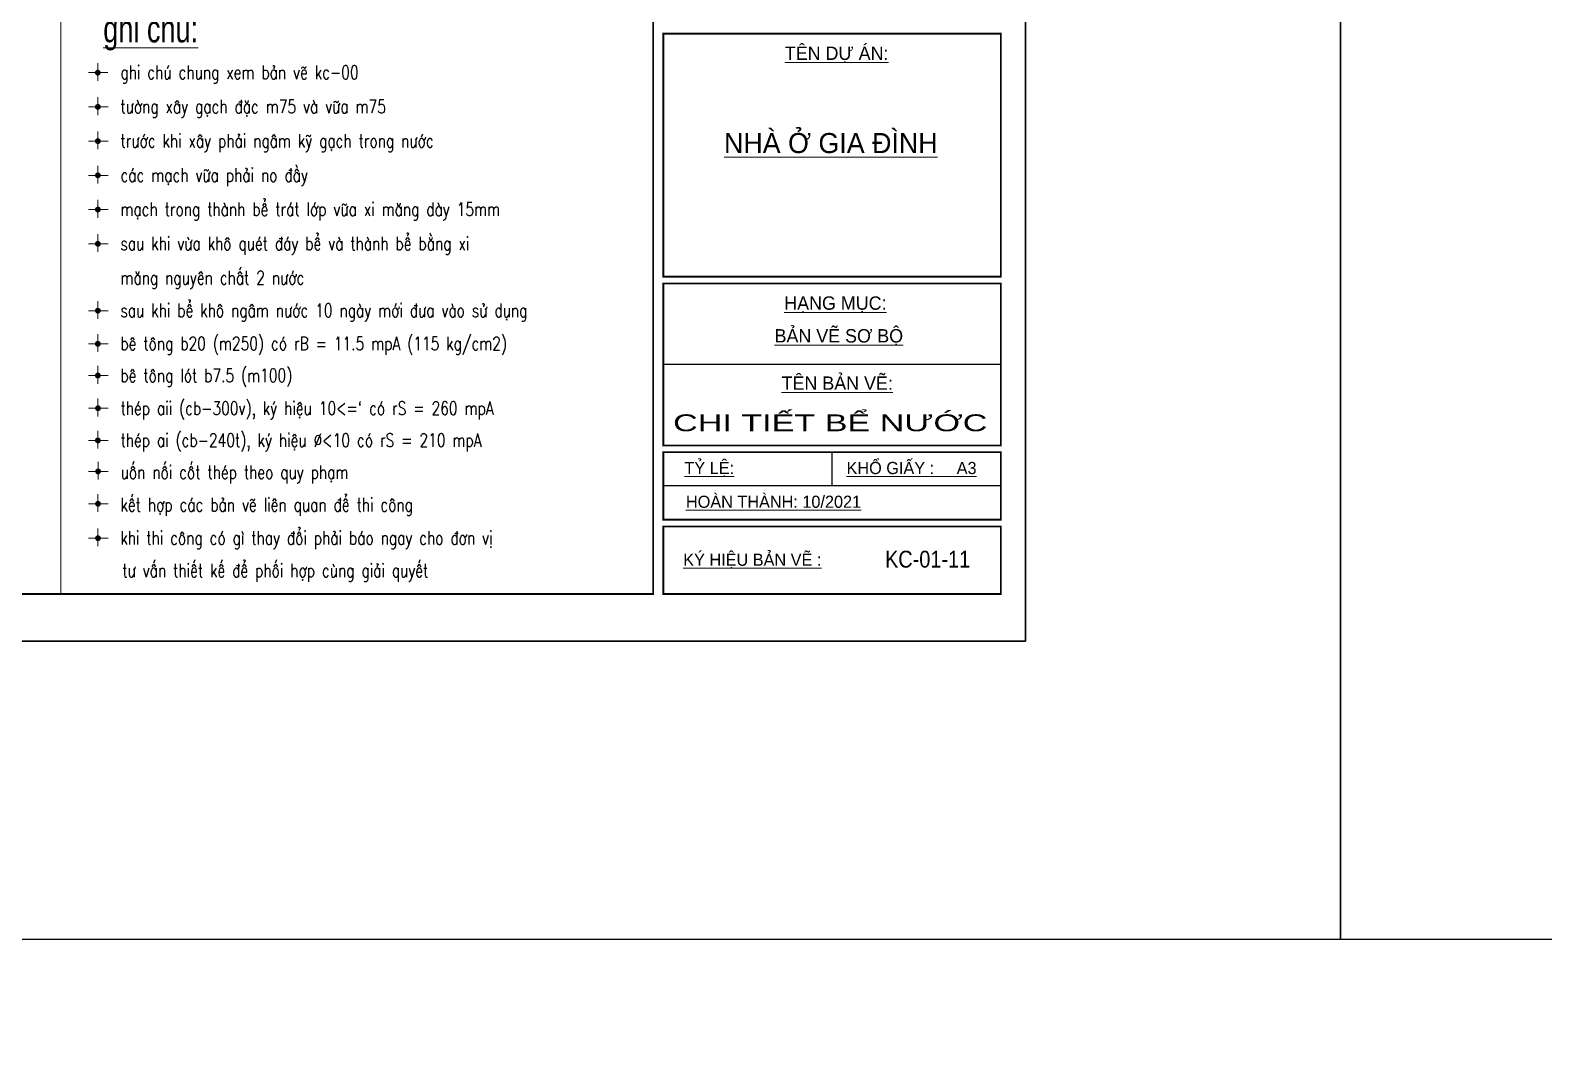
# Model space of a CAD drawing. Extents: x -2098986 to 943, y -1296280 to 73591.
# Drawn here: x -1389555 to -1367129, y -1091974 to -1077005 of the extents above; entities that cross this region are included whole.
import ezdxf
from ezdxf.enums import TextEntityAlignment as Align

# ---------------------------------------------------------------- set-up
doc = ezdxf.new("R2010")
doc.units = 0
doc.header["$LTSCALE"] = 150
doc.layers.get('Defpoints').update_dxf_attribs({"lineweight": 18})
for name, color, linetype, lineweight in [('05.Text', 253, 'Continuous', 18), ('11.Khung bo', 32, 'Continuous', 50), ('12.Khung', 36, 'Continuous', 25), ('G-ANNO-TTLB', 6, 'Continuous', 9), ('KCVN-THAY', 7, 'Continuous', 25), ('LS-DIM', 251, 'Continuous', 13), ('LS-TEXT', 60, 'Continuous', 20), ('LS-THAY', 7, 'Continuous', 20)]:
    doc.layers.add(name, color=color, linetype=linetype, lineweight=lineweight)
doc.layers.add('Tpl_Bound', color=1, linetype='Continuous', plot=False)
doc.styles.add('KCVN-LEADER', font='vnromadi.shx', dxfattribs={"width": 0.7, "height": 4})
doc.styles.add('vnarialH', font='')
doc.styles.add('VnAvantH', font='')
doc.styles.add('vnsimpli', font='vnsimli.shx', dxfattribs={"width": 0.75})
doc.styles.get('vnarialH').set_extended_font_data('.VnArialH')
doc.styles.get('VnAvantH').set_extended_font_data('.VnAvantH')

# ---------------------------------------------------------------- blocks, each defined once
blk = doc.blocks.new('*U4')
at = {"layer": 'KCVN-THAY', "color": 140}
blk.add_lwpolyline([(214871.76, 86966.68), (215381.8, 86966.68), (215381.8, 86579.68), (214871.76, 86579.68)], close=True, dxfattribs=at)
blk = doc.blocks.new('100')
at = {"layer": '11.Khung bo', "const_width": 26.7}
for points in [[(1860913, -945240), (1860913, -916940), (1896063, -916940), (1896063, -945240)], [(1860913, -945240), (1860913, -916940), (1896063, -916940), (1896063, -945240)], [(1860913, -945240), (1860913, -916940), (1896063, -916940), (1896063, -945240)], [(1896213, -940540), (1901213, -940540), (1901213, -936940), (1896213, -936940)], [(1896213, -940540), (1901213, -940540), (1901213, -936940), (1896213, -936940)], [(1896213, -940540), (1901213, -940540), (1901213, -936940), (1896213, -936940)], [(1896213, -943040), (1901213, -943040), (1901213, -940640), (1896213, -940640)], [(1896213, -943040), (1901213, -943040), (1901213, -940640), (1896213, -940640)], [(1896213, -943040), (1901213, -943040), (1901213, -940640), (1896213, -940640)], [(1896213, -944140), (1901213, -944140), (1901213, -943140), (1896213, -943140)], [(1896213, -944140), (1901213, -944140), (1901213, -943140), (1896213, -943140)], [(1896213, -944140), (1901213, -944140), (1901213, -943140), (1896213, -943140)], [(1896213, -945240), (1901213, -945240), (1901213, -944240), (1896213, -944240)], [(1896213, -945240), (1901213, -945240), (1901213, -944240), (1896213, -944240)], [(1896213, -945240), (1901213, -945240), (1901213, -944240), (1896213, -944240)]]:
    blk.add_lwpolyline(points, close=True, dxfattribs=at)
at = {"layer": '12.Khung'}
for p, q in [((1901213, -941840), (1896213, -941840)), ((1901213, -941840), (1896213, -941840)), ((1901213, -941840), (1896213, -941840)), ((1898713, -943640), (1898713, -943140)), ((1898713, -943640), (1898713, -943140)), ((1898713, -943640), (1898713, -943140)), ((1901213, -943640), (1896213, -943640)), ((1901213, -943640), (1896213, -943640)), ((1901213, -943640), (1896213, -943640))]:
    blk.add_line(p, q, dxfattribs=at)
blk.add_lwpolyline([(1901579, -945940), (1901579, -916240), (1859580, -916240), (1859580, -945940)], close=True, dxfattribs=at)
blk.add_lwpolyline([(1901579, -945940), (1901579, -916240), (1859580, -916240), (1859580, -945940)], close=True, dxfattribs=at)
blk.add_lwpolyline([(1901579, -945940), (1901579, -916240), (1859580, -916240), (1859580, -945940)], close=True, dxfattribs=at)
at = {"layer": '05.Text', "style": 'VnAvantH'}
for s, height, p in [('%%Utªn Dù ¸N:', 198, (1898013, -937329)), ('%%Unhµ ë gia ®×nh', 297, (1897112, -938709)), ('%%Uh¹ng môc:', 198, (1898005, -941030)), ('%%Uh¹ng môc:', 198, (1898005, -941030)), ('%%Uh¹ng môc:', 198, (1898005, -941030)), ('%%Ub¶n vÏ s¬ bé', 198, (1897861, -941515)), ('%%Ub¶n vÏ s¬ bé', 198, (1897861, -941515)), ('%%Ub¶n vÏ s¬ bé', 198, (1897861, -941515)), ('%%Utªn b¶n vÏ:', 198, (1897966, -942216)), ('%%Utªn b¶n vÏ:', 198, (1897966, -942216)), ('%%Utªn b¶n vÏ:', 198, (1897966, -942216)), ('%%Utû lÖ:', 180, (1896525, -943464)), ('%%UKHæ GIÊY :     A3', 180, (1898928, -943464)), ('%%Uhoµn thµnh: 10/2021', 180, (1896548, -943964)), ('%%Uký hiÖu b¶n vÏ :', 180, (1896508, -944823))]:
    blk.add_text(s, height=height, dxfattribs=at).set_placement(p)
blk = doc.blocks.new('n')
at = {"layer": 'LS-TEXT', "linetype": 'Continuous'}
for p, q in [((-27, 0), (-175, 0)), ((-175, 0), (188, 0)), ((0, 0), (0, 178)), ((0, 178), (0, -151))]:
    blk.add_line(p, q, dxfattribs=at)
at = {"layer": 'LS-TEXT', "linetype": 'Continuous', "const_width": 54}
blk.add_lwpolyline([(-27, 0, 1), (27, 0, 1)], format="xyb", close=True, dxfattribs=at)
blk = doc.blocks.new('Ghi Chu Be')
at = {"layer": 'LS-THAY'}
blk.add_lwpolyline([(40392, -1089428), (49171, -1089428), (49171, -1098366), (40392, -1098366)], close=True, dxfattribs=at)
at = {"layer": 'LS-THAY', "xscale": 0.8000000000465661, "yscale": 0.8000000000465661, "zscale": 0.8000000000465661}
for p in [(40941, -1090644), (40942, -1091151), (40942, -1091658), (40942, -1092165), (40942, -1092672), (40942, -1093179), (40942, -1094170), (40942, -1094661), (40942, -1095131), (40944, -1095615), (40942, -1096092), (40945, -1096551), (40944, -1097031), (40944, -1097540)]:
    blk.add_blockref('n', p, dxfattribs=at)
at = {"layer": 'LS-TEXT', "width": 0.75}
for s, height, style, p in [('%%Ughi chó:', 400, 'KCVN-LEADER', (41022, -1090196)), ('   ghi chó chung xem b¶n vÏ kc-00', 200, 'vnsimpli', (40941, -1090738)), ('   t\xadêng x©y g¹ch ®Æc m75 vµ v÷a m75', 200, 'vnsimpli', (40941, -1091246)), ('   tr\xadíc khi x©y ph¶i ng©m kü g¹ch trong n\xadíc', 200, 'vnsimpli', (40941, -1091753)), ('   c¸c m¹ch v÷a ph¶i no ®Çy', 200, 'vnsimpli', (40941, -1092260)), ('   m¹ch trong thµnh bÓ tr¸t líp v÷a xi m¨ng dµy 15mm', 200, 'vnsimpli', (40941, -1092767)), ('   sau khi võa kh« quÐt ®¸y bÓ vµ thµnh bÓ b»ng xi', 200, 'vnsimpli', (40941, -1093274)), ('   m¨ng nguyªn chÊt 2 n\xadíc', 200, 'vnsimpli', (40941, -1093781)), ('   sau khi bÓ kh« ng©m n\xadíc 10 ngµy míi ®\xada vµo sö dông', 200, 'vnsimpli', (40941, -1094264)), ('   bª t«ng b20 (m250) cã rB = 11.5 mpA (115 kg/cm2)', 200, 'vnsimpli', (40941, -1094756)), ('   bª t«ng lãt b7.5 (m100)', 200, 'vnsimpli', (40941, -1095229)), ('   thÐp aii (cb-300v), ký hiÖu 10<=` cã rS = 260 mpA', 200, 'vnsimpli', (40942, -1095715)), ('   thÐp ai (cb-240t), ký hiÖu %%C<10 cã rS = 210 mpA', 200, 'vnsimpli', (40942, -1096188)), ('   uèn nèi cèt thÐp theo quy ph¹m', 200, 'vnsimpli', (40944, -1096663)), ('   kÕt hîp c¸c b¶n vÏ liªn quan ®Ó thi c«ng', 200, 'vnsimpli', (40942, -1097143)), ('   khi thi c«ng cã g× thay ®æi ph¶i b¸o ngay cho ®¬n vÞ', 200, 'vnsimpli', (40939, -1097636)), ('t\xad vÊn thiÕt kÕ ®Ó phèi hîp cïng gi¶i quyÕt', 200, 'vnsimpli', (41305, -1098118))]:
    blk.add_text(s, height=height, dxfattribs=dict(at, style=style)).set_placement(p)

msp = doc.modelspace()

# ---------------------------------------------------------------- linework, layer by layer
at = {"layer": 'LS-THAY', "color": 140}
for points in [[(-1855203.6, -1051773.5), (-1290965.2, -1051773), (-1290965, -1090473.8), (-1855203.4, -1090474.3)], [(-1855203.6, -1090474.3), (-1290965.2, -1090473.8), (-1290965, -1141478.4), (-1855203.4, -1141478.9)]]:
    msp.add_lwpolyline(points, close=True, dxfattribs=at)
at = {"layer": 'Tpl_Bound', "color": 1}
msp.add_lwpolyline([(-1416808.4, -1086055.5), (-1416808.4, -1056355.5), (-1374808.4, -1056355.5), (-1374808.4, -1086055.5)], close=True, dxfattribs=at)

# ---------------------------------------------------------------- block references
at = {"layer": '05.Text', "xscale": 1.000009185772931, "yscale": 1.000009185772931, "zscale": 1.000009185772931}
msp.add_blockref('100', (-3276405.1, -140107), dxfattribs=at)
at = {"layer": 'Defpoints', "xscale": 100, "yscale": 100, "zscale": 100}
for p in [(-22908319.1, -9748442.8), (-22857314.8, -9748442.8)]:
    msp.add_blockref('*U4', p, dxfattribs=at)
at = {"layer": 'LS-DIM'}
msp.add_blockref('Ghi Chu Be', (-1429495.9, 13010.7), dxfattribs=at)

# ---------------------------------------------------------------- texts
at = {"layer": 'G-ANNO-TTLB', "color": 3, "style": 'vnarialH'}
for s, width, p, p2 in [('chi tiÕt bÓ n\xadíc', 1.481473, (-1380030.3, -1082945.4), (-1375373.4, -1082945.4)), ('KC-01-11', 0.844492, (-1376890, -1084965.5), (-1375627.7, -1084965.5))]:
    msp.add_text(s, height=250, dxfattribs=dict(at, width=width)).set_placement(p, p2, align=Align.FIT)

doc.saveas('drawing.dxf')
